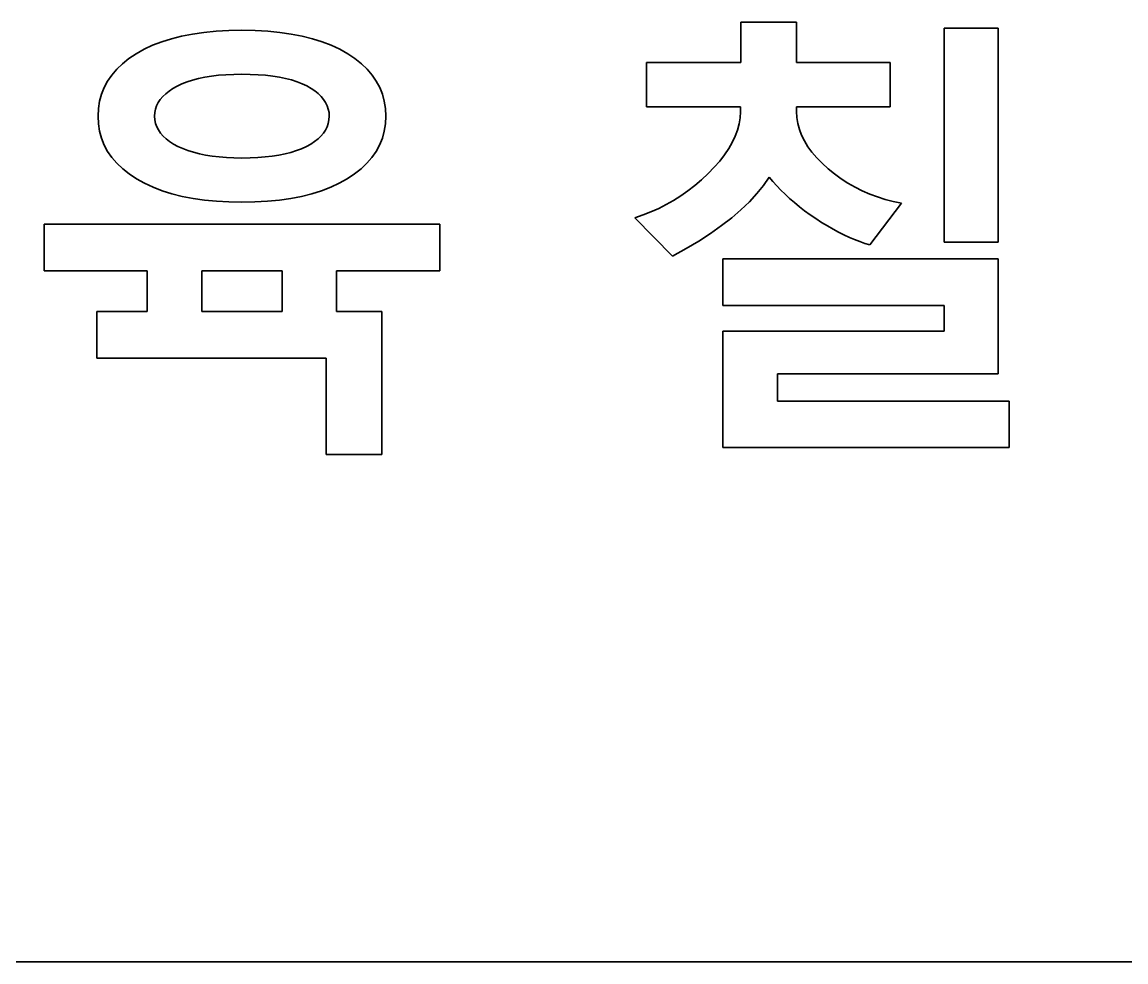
# Model space of a CAD drawing. Extents: x 480 to 710, y 306 to 536.
# Drawn here: x 536.8 to 594.5, y 305.5 to 354.6 of the extents above; entities that cross this region are included whole.
import ezdxf

# ---------------------------------------------------------------- set-up
doc = ezdxf.new("R2010")
doc.units = 0

msp = doc.modelspace()

# ---------------------------------------------------------------- linework, layer by layer
at = {"color": 7, "lineweight": 35, "ltscale": 0.015817}
for p, q in [((546.3302, 354.066315), (546.9599, 354.127808)), ((549.663757, 354.127808), (550.293457, 354.066315))]:
    msp.add_line(p, q, dxfattribs=at)
at = {"color": 7, "lineweight": 35, "ltscale": 0.016539}
msp.add_line((546.9599, 354.127808), (547.620422, 354.164703), dxfattribs=at)
at = {"color": 7, "lineweight": 35, "ltscale": 0.017288}
msp.add_line((547.620422, 354.164703), (548.311829, 354.177002), dxfattribs=at)
at = {"color": 7, "lineweight": 35, "ltscale": 0.017286}
msp.add_line((548.311829, 354.177002), (549.003174, 354.164703), dxfattribs=at)
at = {"color": 7, "lineweight": 35, "ltscale": 0.01654}
msp.add_line((549.003174, 354.164703), (549.663757, 354.127808), dxfattribs=at)
at = {"color": 7, "lineweight": 35, "ltscale": 0.052836}
for p, q in [((574.377686, 352.490875), (574.377686, 354.604309)), ((577.288025, 354.604309), (577.288025, 352.490875))]:
    msp.add_line(p, q, dxfattribs=at)
at = {"color": 7, "lineweight": 35, "ltscale": 0.072758}
for p, q in [((574.377686, 354.604309), (577.288025, 354.604309)), ((555.622314, 332.014648), (552.711975, 332.014648))]:
    msp.add_line(p, q, dxfattribs=at)
at = {"color": 7, "lineweight": 35, "ltscale": 0.070738}
for p, q in [((585.002686, 354.29248), (587.832214, 354.29248)), ((587.832214, 343.101593), (585.002686, 343.101593))]:
    msp.add_line(p, q, dxfattribs=at)
at = {"color": 7, "lineweight": 35, "ltscale": 0.279772}
for p, q in [((585.002686, 343.101593), (585.002686, 354.29248)), ((587.832214, 354.29248), (587.832214, 343.101593))]:
    msp.add_line(p, q, dxfattribs=at)
at = {"color": 7, "lineweight": 35, "ltscale": 0.012751}
for p, q in [((543.644226, 353.389832), (544.119751, 353.57431)), ((552.503906, 353.57431), (552.979431, 353.389832))]:
    msp.add_line(p, q, dxfattribs=at)
at = {"color": 7, "lineweight": 35, "ltscale": 0.013275}
for p, q in [((544.119751, 353.57431), (544.626099, 353.734222)), ((551.997559, 353.734222), (552.503906, 353.57431))]:
    msp.add_line(p, q, dxfattribs=at)
at = {"color": 7, "lineweight": 35, "ltscale": 0.01385}
for p, q in [((544.626099, 353.734222), (545.16333, 353.869507)), ((551.460327, 353.869507), (551.997559, 353.734222))]:
    msp.add_line(p, q, dxfattribs=at)
at = {"color": 7, "lineweight": 35, "ltscale": 0.014467}
for p, q in [((545.16333, 353.869507), (545.731323, 353.980225)), ((550.892334, 353.980225), (551.460327, 353.869507))]:
    msp.add_line(p, q, dxfattribs=at)
at = {"color": 7, "lineweight": 35, "ltscale": 0.015126}
for p, q in [((545.731323, 353.980225), (546.3302, 354.066315)), ((550.293457, 354.066315), (550.892334, 353.980225))]:
    msp.add_line(p, q, dxfattribs=at)
at = {"color": 7, "lineweight": 35, "ltscale": 0.011882}
msp.add_line((542.785645, 352.947052), (543.199524, 353.180725), dxfattribs=at)
at = {"color": 7, "lineweight": 35, "ltscale": 0.012285}
for p, q in [((543.199524, 353.180725), (543.644226, 353.389832)), ((552.979431, 353.389832), (553.424133, 353.180725))]:
    msp.add_line(p, q, dxfattribs=at)
at = {"color": 7, "lineweight": 35, "ltscale": 0.011881}
msp.add_line((553.424133, 353.180725), (553.837952, 352.947052), dxfattribs=at)
at = {"color": 7, "lineweight": 35, "ltscale": 0.010343}
for p, q in [((541.769653, 352.136841), (542.068481, 352.422943)), ((554.555176, 352.422943), (554.854004, 352.136841))]:
    msp.add_line(p, q, dxfattribs=at)
at = {"color": 7, "lineweight": 35, "ltscale": 0.01083}
for p, q in [((542.068481, 352.422943), (542.407166, 352.693024)), ((554.216492, 352.693024), (554.555176, 352.422943))]:
    msp.add_line(p, q, dxfattribs=at)
at = {"color": 7, "lineweight": 35, "ltscale": 0.011396}
msp.add_line((542.407166, 352.693024), (542.785645, 352.947052), dxfattribs=at)
at = {"color": 7, "lineweight": 35, "ltscale": 0.011397}
msp.add_line((553.837952, 352.947052), (554.216492, 352.693024), dxfattribs=at)
at = {"color": 7, "lineweight": 35, "ltscale": 0.057745}
for p, q in [((569.457886, 350.181091), (569.457886, 352.490875)), ((582.184814, 352.490875), (582.184814, 350.181091))]:
    msp.add_line(p, q, dxfattribs=at)
at = {"color": 7, "lineweight": 35, "ltscale": 0.122995}
msp.add_line((569.457886, 352.490875), (574.377686, 352.490875), dxfattribs=at)
at = {"color": 7, "lineweight": 35, "ltscale": 0.12242}
for p, q in [((577.288025, 352.490875), (582.184814, 352.490875)), ((582.184814, 350.181091), (577.288025, 350.181091))]:
    msp.add_line(p, q, dxfattribs=at)
at = {"color": 7, "lineweight": 35, "ltscale": 0.00966}
msp.add_line((541.291504, 351.516418), (541.510681, 351.834656), dxfattribs=at)
at = {"color": 7, "lineweight": 35, "ltscale": 0.009949}
for p, q in [((541.510681, 351.834656), (541.769653, 352.136841)), ((554.854004, 352.136841), (555.112976, 351.834656))]:
    msp.add_line(p, q, dxfattribs=at)
at = {"color": 7, "lineweight": 35, "ltscale": 0.009266}
msp.add_line((547.086182, 351.823151), (546.718079, 351.779907), dxfattribs=at)
at = {"color": 7, "lineweight": 35, "ltscale": 0.00974}
msp.add_line((547.474548, 351.854065), (547.086182, 351.823151), dxfattribs=at)
at = {"color": 7, "lineweight": 35, "ltscale": 0.010223}
msp.add_line((547.883057, 351.872589), (547.474548, 351.854065), dxfattribs=at)
at = {"color": 7, "lineweight": 35, "ltscale": 0.01072}
msp.add_line((548.311829, 351.878784), (547.883057, 351.872589), dxfattribs=at)
at = {"color": 7, "lineweight": 35, "ltscale": 0.010827}
msp.add_line((548.744873, 351.87265), (548.311829, 351.878784), dxfattribs=at)
at = {"color": 7, "lineweight": 35, "ltscale": 0.010313}
msp.add_line((549.156982, 351.854279), (548.744873, 351.87265), dxfattribs=at)
at = {"color": 7, "lineweight": 35, "ltscale": 0.009811}
msp.add_line((549.548218, 351.823669), (549.156982, 351.854279), dxfattribs=at)
at = {"color": 7, "lineweight": 35, "ltscale": 0.009319}
msp.add_line((549.918518, 351.780823), (549.548218, 351.823669), dxfattribs=at)
at = {"color": 7, "lineweight": 35, "ltscale": 0.009659}
msp.add_line((555.112976, 351.834656), (555.332092, 351.516418), dxfattribs=at)
at = {"color": 7, "lineweight": 35, "ltscale": 0.009483}
msp.add_line((541.112244, 351.182129), (541.291504, 351.516418), dxfattribs=at)
at = {"color": 7, "lineweight": 35, "ltscale": 0.006457}
msp.add_line((544.933777, 351.260895), (544.708862, 351.133911), dxfattribs=at)
at = {"color": 7, "lineweight": 35, "ltscale": 0.006833}
msp.add_line((545.180603, 351.378296), (544.933777, 351.260895), dxfattribs=at)
at = {"color": 7, "lineweight": 35, "ltscale": 0.007175}
msp.add_line((545.447693, 351.483337), (545.180603, 351.378296), dxfattribs=at)
at = {"color": 7, "lineweight": 35, "ltscale": 0.007547}
msp.add_line((545.734985, 351.576019), (545.447693, 351.483337), dxfattribs=at)
at = {"color": 7, "lineweight": 35, "ltscale": 0.007945}
msp.add_line((546.04248, 351.656342), (545.734985, 351.576019), dxfattribs=at)
at = {"color": 7, "lineweight": 35, "ltscale": 0.008367}
msp.add_line((546.370178, 351.724304), (546.04248, 351.656342), dxfattribs=at)
at = {"color": 7, "lineweight": 35, "ltscale": 0.008808}
msp.add_line((546.718079, 351.779907), (546.370178, 351.724304), dxfattribs=at)
at = {"color": 7, "lineweight": 35, "ltscale": 0.008844}
msp.add_line((550.267944, 351.725739), (549.918518, 351.780823), dxfattribs=at)
at = {"color": 7, "lineweight": 35, "ltscale": 0.008383}
msp.add_line((550.596436, 351.658417), (550.267944, 351.725739), dxfattribs=at)
at = {"color": 7, "lineweight": 35, "ltscale": 0.007943}
msp.add_line((550.904053, 351.578857), (550.596436, 351.658417), dxfattribs=at)
at = {"color": 7, "lineweight": 35, "ltscale": 0.007526}
msp.add_line((551.190735, 351.48703), (550.904053, 351.578857), dxfattribs=at)
at = {"color": 7, "lineweight": 35, "ltscale": 0.007136}
msp.add_line((551.456543, 351.382965), (551.190735, 351.48703), dxfattribs=at)
at = {"color": 7, "lineweight": 35, "ltscale": 0.006777}
msp.add_line((551.701416, 351.266663), (551.456543, 351.382965), dxfattribs=at)
at = {"color": 7, "lineweight": 35, "ltscale": 0.006397}
msp.add_line((551.924133, 351.140686), (551.701416, 351.266663), dxfattribs=at)
at = {"color": 7, "lineweight": 35, "ltscale": 0.009484}
msp.add_line((555.332092, 351.516418), (555.511414, 351.182129), dxfattribs=at)
at = {"color": 7, "lineweight": 35, "ltscale": 0.009492}
for p, q in [((540.873169, 350.465424), (540.972778, 350.831818)), ((555.650879, 350.831818), (555.750488, 350.465424))]:
    msp.add_line(p, q, dxfattribs=at)
at = {"color": 7, "lineweight": 35, "ltscale": 0.009426}
for p, q in [((540.972778, 350.831818), (541.112244, 351.182129)), ((555.511414, 351.182129), (555.650879, 350.831818))]:
    msp.add_line(p, q, dxfattribs=at)
at = {"color": 7, "lineweight": 35, "ltscale": 0.005046}
msp.add_line((544.176147, 350.712097), (544.045959, 350.557861), dxfattribs=at)
at = {"color": 7, "lineweight": 35, "ltscale": 0.005327}
msp.add_line((544.330017, 350.859528), (544.176147, 350.712097), dxfattribs=at)
at = {"color": 7, "lineweight": 35, "ltscale": 0.005663}
msp.add_line((544.507629, 351.000122), (544.330017, 350.859528), dxfattribs=at)
at = {"color": 7, "lineweight": 35, "ltscale": 0.006041}
msp.add_line((544.708862, 351.133911), (544.507629, 351.000122), dxfattribs=at)
at = {"color": 7, "lineweight": 35, "ltscale": 0.005992}
msp.add_line((552.123413, 351.007507), (551.924133, 351.140686), dxfattribs=at)
at = {"color": 7, "lineweight": 35, "ltscale": 0.005624}
msp.add_line((552.299255, 350.867188), (552.123413, 351.007507), dxfattribs=at)
at = {"color": 7, "lineweight": 35, "ltscale": 0.005302}
msp.add_line((552.45166, 350.719727), (552.299255, 350.867188), dxfattribs=at)
at = {"color": 7, "lineweight": 35, "ltscale": 0.005033}
msp.add_line((552.580566, 350.565094), (552.45166, 350.719727), dxfattribs=at)
at = {"color": 7, "lineweight": 35, "ltscale": 0.009677}
for p, q in [((540.813416, 350.082977), (540.873169, 350.465424)), ((555.750488, 350.465424), (555.810242, 350.082977))]:
    msp.add_line(p, q, dxfattribs=at)
at = {"color": 7, "lineweight": 35, "ltscale": 0.004611}
msp.add_line((543.856567, 350.228943), (543.797363, 350.05426), dxfattribs=at)
at = {"color": 7, "lineweight": 35, "ltscale": 0.00468}
msp.add_line((543.939392, 350.39682), (543.856567, 350.228943), dxfattribs=at)
at = {"color": 7, "lineweight": 35, "ltscale": 0.004828}
msp.add_line((544.045959, 350.557861), (543.939392, 350.39682), dxfattribs=at)
at = {"color": 7, "lineweight": 35, "ltscale": 0.004829}
msp.add_line((552.686096, 350.40329), (552.580566, 350.565094), dxfattribs=at)
at = {"color": 7, "lineweight": 35, "ltscale": 0.004696}
msp.add_line((552.768127, 350.234314), (552.686096, 350.40329), dxfattribs=at)
at = {"color": 7, "lineweight": 35, "ltscale": 0.004641}
msp.add_line((552.826782, 350.058197), (552.768127, 350.234314), dxfattribs=at)
at = {"color": 7, "lineweight": 35, "ltscale": 0.122418}
msp.add_line((574.354614, 350.181091), (569.457886, 350.181091), dxfattribs=at)
at = {"color": 7, "lineweight": 35, "ltscale": 0.006641}
msp.add_line((574.354614, 349.915466), (574.354614, 350.181091), dxfattribs=at)
at = {"color": 7, "lineweight": 35, "ltscale": 0.006064}
msp.add_line((577.288025, 350.181091), (577.288025, 349.938538), dxfattribs=at)
at = {"color": 7, "lineweight": 35, "ltscale": 0.009975}
for p, q in [((540.793457, 349.684479), (540.813416, 350.082977)), ((555.810242, 350.082977), (555.830139, 349.684479))]:
    msp.add_line(p, q, dxfattribs=at)
at = {"color": 7, "lineweight": 35, "ltscale": 0.010029}
for p, q in [((540.81366, 349.283844), (540.793457, 349.684479)), ((555.830139, 349.684479), (555.809998, 349.283844))]:
    msp.add_line(p, q, dxfattribs=at)
at = {"color": 7, "lineweight": 35, "ltscale": 0.004717}
msp.add_line((543.761841, 349.872772), (543.75, 349.684479), dxfattribs=at)
at = {"color": 7, "lineweight": 35, "ltscale": 0.00477}
for p, q in [((543.75, 349.684479), (543.762207, 349.49408)), ((552.873657, 349.684479), (552.861938, 349.874908))]:
    msp.add_line(p, q, dxfattribs=at)
at = {"color": 7, "lineweight": 35, "ltscale": 0.004623}
msp.add_line((543.797363, 350.05426), (543.761841, 349.872772), dxfattribs=at)
at = {"color": 7, "lineweight": 35, "ltscale": 0.004666}
msp.add_line((552.861938, 349.874908), (552.826782, 350.058197), dxfattribs=at)
at = {"color": 7, "lineweight": 35, "ltscale": 0.004823}
msp.add_line((552.861694, 349.491943), (552.873657, 349.684479), dxfattribs=at)
at = {"color": 7, "lineweight": 35, "ltscale": 0.008059}
msp.add_line((574.28717, 349.280029), (574.337769, 349.598389), dxfattribs=at)
at = {"color": 7, "lineweight": 35, "ltscale": 0.007938}
msp.add_line((574.337769, 349.598389), (574.354614, 349.915466), dxfattribs=at)
at = {"color": 7, "lineweight": 35, "ltscale": 0.007932}
msp.add_line((577.288025, 349.938538), (577.304565, 349.621704), dxfattribs=at)
at = {"color": 7, "lineweight": 35, "ltscale": 0.007923}
msp.add_line((577.304565, 349.621704), (577.354126, 349.308685), dxfattribs=at)
at = {"color": 7, "lineweight": 35, "ltscale": 0.009724}
for p, q in [((540.874084, 348.899597), (540.81366, 349.283844)), ((555.809998, 349.283844), (555.749573, 348.899597))]:
    msp.add_line(p, q, dxfattribs=at)
at = {"color": 7, "lineweight": 35, "ltscale": 0.004668}
msp.add_line((543.762207, 349.49408), (543.798706, 349.310974), dxfattribs=at)
at = {"color": 7, "lineweight": 35, "ltscale": 0.004652}
msp.add_line((543.798706, 349.310974), (543.85968, 349.135162), dxfattribs=at)
at = {"color": 7, "lineweight": 35, "ltscale": 0.004722}
msp.add_line((543.85968, 349.135162), (543.944946, 348.966614), dxfattribs=at)
at = {"color": 7, "lineweight": 35, "ltscale": 0.004876}
msp.add_line((543.944946, 348.966614), (544.054626, 348.805328), dxfattribs=at)
at = {"color": 7, "lineweight": 35, "ltscale": 0.004862}
msp.add_line((552.574829, 348.798096), (552.682373, 348.960144), dxfattribs=at)
at = {"color": 7, "lineweight": 35, "ltscale": 0.004729}
msp.add_line((552.682373, 348.960144), (552.766052, 349.129791), dxfattribs=at)
at = {"color": 7, "lineweight": 35, "ltscale": 0.004677}
msp.add_line((552.766052, 349.129791), (552.825806, 349.307068), dxfattribs=at)
at = {"color": 7, "lineweight": 35, "ltscale": 0.004708}
msp.add_line((552.825806, 349.307068), (552.861694, 349.491943), dxfattribs=at)
at = {"color": 7, "lineweight": 35, "ltscale": 0.008548}
msp.add_line((574.084839, 348.639526), (574.202881, 348.960419), dxfattribs=at)
at = {"color": 7, "lineweight": 35, "ltscale": 0.008263}
msp.add_line((574.202881, 348.960419), (574.28717, 349.280029), dxfattribs=at)
at = {"color": 7, "lineweight": 35, "ltscale": 0.008001}
msp.add_line((577.354126, 349.308685), (577.436646, 348.999451), dxfattribs=at)
at = {"color": 7, "lineweight": 35, "ltscale": 0.008165}
msp.add_line((577.436646, 348.999451), (577.552307, 348.694031), dxfattribs=at)
at = {"color": 7, "lineweight": 35, "ltscale": 0.009535}
for p, q in [((540.974854, 348.531769), (540.874084, 348.899597)), ((555.749573, 348.899597), (555.648804, 348.531769))]:
    msp.add_line(p, q, dxfattribs=at)
at = {"color": 7, "lineweight": 35, "ltscale": 0.009467}
for p, q in [((541.115906, 348.180359), (540.974854, 348.531769)), ((555.648804, 348.531769), (555.50769, 348.180359))]:
    msp.add_line(p, q, dxfattribs=at)
at = {"color": 7, "lineweight": 35, "ltscale": 0.005103}
msp.add_line((544.054626, 348.805328), (544.188599, 348.651306), dxfattribs=at)
at = {"color": 7, "lineweight": 35, "ltscale": 0.005399}
msp.add_line((544.188599, 348.651306), (544.347046, 348.504578), dxfattribs=at)
at = {"color": 7, "lineweight": 35, "ltscale": 0.005747}
msp.add_line((544.347046, 348.504578), (544.529785, 348.365143), dxfattribs=at)
at = {"color": 7, "lineweight": 35, "ltscale": 0.006144}
msp.add_line((544.529785, 348.365143), (544.736938, 348.232941), dxfattribs=at)
at = {"color": 7, "lineweight": 35, "ltscale": 0.006051}
msp.add_line((551.905457, 348.226196), (552.108643, 348.357727), dxfattribs=at)
at = {"color": 7, "lineweight": 35, "ltscale": 0.005675}
msp.add_line((552.108643, 348.357727), (552.287964, 348.496887), dxfattribs=at)
at = {"color": 7, "lineweight": 35, "ltscale": 0.005344}
msp.add_line((552.287964, 348.496887), (552.443359, 348.643677), dxfattribs=at)
at = {"color": 7, "lineweight": 35, "ltscale": 0.00507}
msp.add_line((552.443359, 348.643677), (552.574829, 348.798096), dxfattribs=at)
at = {"color": 7, "lineweight": 35, "ltscale": 0.008902}
msp.add_line((573.933105, 348.317383), (574.084839, 348.639526), dxfattribs=at)
at = {"color": 7, "lineweight": 35, "ltscale": 0.008405}
msp.add_line((577.552307, 348.694031), (577.700928, 348.392456), dxfattribs=at)
at = {"color": 7, "lineweight": 35, "ltscale": 0.00872}
msp.add_line((577.700928, 348.392456), (577.882568, 348.094666), dxfattribs=at)
at = {"color": 7, "lineweight": 35, "ltscale": 0.009525}
msp.add_line((541.297302, 347.845306), (541.115906, 348.180359), dxfattribs=at)
at = {"color": 7, "lineweight": 35, "ltscale": 0.009704}
for p, q in [((541.518982, 347.526672), (541.297302, 347.845306)), ((555.326355, 347.845306), (555.104675, 347.526672))]:
    msp.add_line(p, q, dxfattribs=at)
at = {"color": 7, "lineweight": 35, "ltscale": 0.006575}
msp.add_line((544.736938, 348.232941), (544.968384, 348.108063), dxfattribs=at)
at = {"color": 7, "lineweight": 35, "ltscale": 0.006944}
msp.add_line((544.968384, 348.108063), (545.22113, 347.992859), dxfattribs=at)
at = {"color": 7, "lineweight": 35, "ltscale": 0.007247}
msp.add_line((545.22113, 347.992859), (545.492065, 347.889771), dxfattribs=at)
at = {"color": 7, "lineweight": 35, "ltscale": 0.007574}
msp.add_line((545.492065, 347.889771), (545.781067, 347.798828), dxfattribs=at)
at = {"color": 7, "lineweight": 35, "ltscale": 0.007927}
msp.add_line((545.781067, 347.798828), (546.088196, 347.720001), dxfattribs=at)
at = {"color": 7, "lineweight": 35, "ltscale": 0.007928}
msp.add_line((550.565918, 347.717926), (550.873291, 347.79599), dxfattribs=at)
at = {"color": 7, "lineweight": 35, "ltscale": 0.007542}
msp.add_line((550.873291, 347.79599), (551.161194, 347.886078), dxfattribs=at)
at = {"color": 7, "lineweight": 35, "ltscale": 0.007177}
msp.add_line((551.161194, 347.886078), (551.429504, 347.988159), dxfattribs=at)
at = {"color": 7, "lineweight": 35, "ltscale": 0.006844}
msp.add_line((551.429504, 347.988159), (551.678345, 348.102264), dxfattribs=at)
at = {"color": 7, "lineweight": 35, "ltscale": 0.006468}
msp.add_line((551.678345, 348.102264), (551.905457, 348.226196), dxfattribs=at)
at = {"color": 7, "lineweight": 35, "ltscale": 0.009524}
msp.add_line((555.50769, 348.180359), (555.326355, 347.845306), dxfattribs=at)
at = {"color": 7, "lineweight": 35, "ltscale": 0.009794}
msp.add_line((573.528442, 347.66925), (573.74762, 347.993958), dxfattribs=at)
at = {"color": 7, "lineweight": 35, "ltscale": 0.009321}
msp.add_line((573.74762, 347.993958), (573.933105, 348.317383), dxfattribs=at)
at = {"color": 7, "lineweight": 35, "ltscale": 0.009102}
msp.add_line((577.882568, 348.094666), (578.09729, 347.800659), dxfattribs=at)
at = {"color": 7, "lineweight": 35, "ltscale": 0.009537}
msp.add_line((578.09729, 347.800659), (578.344971, 347.510498), dxfattribs=at)
at = {"color": 7, "lineweight": 35, "ltscale": 0.009999}
msp.add_line((541.780945, 347.224457), (541.518982, 347.526672), dxfattribs=at)
at = {"color": 7, "lineweight": 35, "ltscale": 0.010401}
msp.add_line((542.083252, 346.938599), (541.780945, 347.224457), dxfattribs=at)
at = {"color": 7, "lineweight": 35, "ltscale": 0.008301}
msp.add_line((546.088196, 347.720001), (546.413452, 347.65332), dxfattribs=at)
at = {"color": 7, "lineweight": 35, "ltscale": 0.008694}
msp.add_line((546.413452, 347.65332), (546.756897, 347.598755), dxfattribs=at)
at = {"color": 7, "lineweight": 35, "ltscale": 0.0091}
msp.add_line((546.756897, 347.598755), (547.118408, 347.556305), dxfattribs=at)
at = {"color": 7, "lineweight": 35, "ltscale": 0.009523}
msp.add_line((547.118408, 347.556305), (547.498108, 347.526001), dxfattribs=at)
at = {"color": 7, "lineweight": 35, "ltscale": 0.009955}
msp.add_line((547.498108, 347.526001), (547.895874, 347.507782), dxfattribs=at)
at = {"color": 7, "lineweight": 35, "ltscale": 0.0104}
for p, q in [((547.895874, 347.507782), (548.311829, 347.50174)), ((554.842651, 347.224457), (554.540405, 346.938599))]:
    msp.add_line(p, q, dxfattribs=at)
at = {"color": 7, "lineweight": 35, "ltscale": 0.010614}
for p, q in [((548.311829, 347.50174), (548.736328, 347.507751)), ((580.723877, 345.788147), (581.11261, 345.617401))]:
    msp.add_line(p, q, dxfattribs=at)
at = {"color": 7, "lineweight": 35, "ltscale": 0.010133}
msp.add_line((548.736328, 347.507751), (549.141235, 347.525757), dxfattribs=at)
at = {"color": 7, "lineweight": 35, "ltscale": 0.009667}
msp.add_line((549.141235, 347.525757), (549.526733, 347.555786), dxfattribs=at)
at = {"color": 7, "lineweight": 35, "ltscale": 0.009208}
msp.add_line((549.526733, 347.555786), (549.892639, 347.597809), dxfattribs=at)
at = {"color": 7, "lineweight": 35, "ltscale": 0.008764}
msp.add_line((549.892639, 347.597809), (550.239014, 347.651855), dxfattribs=at)
at = {"color": 7, "lineweight": 35, "ltscale": 0.008338}
msp.add_line((550.239014, 347.651855), (550.565918, 347.717926), dxfattribs=at)
at = {"color": 7, "lineweight": 35, "ltscale": 0.01}
msp.add_line((555.104675, 347.526672), (554.842651, 347.224457), dxfattribs=at)
at = {"color": 7, "lineweight": 35, "ltscale": 0.010876}
msp.add_line((572.988831, 347.016052), (573.275513, 347.343292), dxfattribs=at)
at = {"color": 7, "lineweight": 35, "ltscale": 0.010314}
msp.add_line((573.275513, 347.343292), (573.528442, 347.66925), dxfattribs=at)
at = {"color": 7, "lineweight": 35, "ltscale": 0.010026}
msp.add_line((578.344971, 347.510498), (578.625732, 347.224152), dxfattribs=at)
at = {"color": 7, "lineweight": 35, "ltscale": 0.010556}
msp.add_line((578.625732, 347.224152), (578.939514, 346.94162), dxfattribs=at)
at = {"color": 7, "lineweight": 35, "ltscale": 0.010896}
msp.add_line((542.425842, 346.669159), (542.083252, 346.938599), dxfattribs=at)
at = {"color": 7, "lineweight": 35, "ltscale": 0.011474}
msp.add_line((542.808777, 346.416138), (542.425842, 346.669159), dxfattribs=at)
at = {"color": 7, "lineweight": 35, "ltscale": 0.011473}
msp.add_line((554.197754, 346.669159), (553.81488, 346.416138), dxfattribs=at)
at = {"color": 7, "lineweight": 35, "ltscale": 0.010897}
msp.add_line((554.540405, 346.938599), (554.197754, 346.669159), dxfattribs=at)
at = {"color": 7, "lineweight": 35, "ltscale": 0.011691}
msp.add_line((572.326782, 346.368256), (572.668457, 346.687531), dxfattribs=at)
at = {"color": 7, "lineweight": 35, "ltscale": 0.011472}
msp.add_line((572.668457, 346.687531), (572.988831, 347.016052), dxfattribs=at)
at = {"color": 7, "lineweight": 35, "ltscale": 0.010779}
msp.add_line((578.939514, 346.94162), (579.275146, 346.670959), dxfattribs=at)
at = {"color": 7, "lineweight": 35, "ltscale": 0.010687}
msp.add_line((579.275146, 346.670959), (579.621399, 346.420288), dxfattribs=at)
at = {"color": 7, "lineweight": 35, "ltscale": 0.011954}
for p, q in [((543.226563, 346.183533), (542.808777, 346.416138)), ((553.81488, 346.416138), (553.397095, 346.183533))]:
    msp.add_line(p, q, dxfattribs=at)
at = {"color": 7, "lineweight": 35, "ltscale": 0.012331}
msp.add_line((543.673767, 345.975433), (543.226563, 346.183533), dxfattribs=at)
at = {"color": 7, "lineweight": 35, "ltscale": 0.012333}
msp.add_line((553.397095, 346.183533), (552.949829, 345.975433), dxfattribs=at)
at = {"color": 7, "lineweight": 35, "ltscale": 0.011393}
msp.add_line((571.616272, 345.788971), (571.976013, 346.068756), dxfattribs=at)
at = {"color": 7, "lineweight": 35, "ltscale": 0.011531}
msp.add_line((571.976013, 346.068756), (572.326782, 346.368256), dxfattribs=at)
at = {"color": 7, "lineweight": 35, "ltscale": 0.013813}
msp.add_line((575.56543, 346.07428), (575.218018, 345.644653), dxfattribs=at)
at = {"color": 7, "lineweight": 35, "ltscale": 0.013225}
msp.add_line((575.867554, 346.508514), (575.56543, 346.07428), dxfattribs=at)
at = {"color": 7, "lineweight": 35, "ltscale": 0.007393}
msp.add_line((576.053955, 346.278931), (575.867554, 346.508514), dxfattribs=at)
at = {"color": 7, "lineweight": 35, "ltscale": 0.007545}
msp.add_line((576.253052, 346.052124), (576.053955, 346.278931), dxfattribs=at)
at = {"color": 7, "lineweight": 35, "ltscale": 0.007705}
msp.add_line((576.464661, 345.828064), (576.253052, 346.052124), dxfattribs=at)
at = {"color": 7, "lineweight": 35, "ltscale": 0.010623}
msp.add_line((579.621399, 346.420288), (579.978271, 346.189606), dxfattribs=at)
at = {"color": 7, "lineweight": 35, "ltscale": 0.010589}
for p, q in [((579.978271, 346.189606), (580.345703, 345.978882)), ((580.345703, 345.978882), (580.723877, 345.788147))]:
    msp.add_line(p, q, dxfattribs=at)
at = {"color": 7, "lineweight": 35, "ltscale": 0.012771}
msp.add_line((544.150452, 345.791809), (543.673767, 345.975433), dxfattribs=at)
at = {"color": 7, "lineweight": 35, "ltscale": 0.013265}
for p, q in [((544.656616, 345.63266), (544.150452, 345.791809)), ((552.473206, 345.791809), (551.967041, 345.63266))]:
    msp.add_line(p, q, dxfattribs=at)
at = {"color": 7, "lineweight": 35, "ltscale": 0.013805}
msp.add_line((545.192139, 345.497986), (544.656616, 345.63266), dxfattribs=at)
at = {"color": 7, "lineweight": 35, "ltscale": 0.014393}
msp.add_line((545.757202, 345.387817), (545.192139, 345.497986), dxfattribs=at)
at = {"color": 7, "lineweight": 35, "ltscale": 0.014391}
msp.add_line((551.431458, 345.497986), (550.866455, 345.387817), dxfattribs=at)
at = {"color": 7, "lineweight": 35, "ltscale": 0.013806}
msp.add_line((551.967041, 345.63266), (551.431458, 345.497986), dxfattribs=at)
at = {"color": 7, "lineweight": 35, "ltscale": 0.012769}
msp.add_line((552.949829, 345.975433), (552.473206, 345.791809), dxfattribs=at)
at = {"color": 7, "lineweight": 35, "ltscale": 0.011192}
msp.add_line((570.869751, 345.288666), (571.247498, 345.528961), dxfattribs=at)
at = {"color": 7, "lineweight": 35, "ltscale": 0.011281}
msp.add_line((571.247498, 345.528961), (571.616272, 345.788971), dxfattribs=at)
at = {"color": 7, "lineweight": 35, "ltscale": 0.014466}
msp.add_line((575.218018, 345.644653), (574.825317, 345.219666), dxfattribs=at)
at = {"color": 7, "lineweight": 35, "ltscale": 0.007876}
msp.add_line((576.688904, 345.606781), (576.464661, 345.828064), dxfattribs=at)
at = {"color": 7, "lineweight": 35, "ltscale": 0.008056}
msp.add_line((576.92572, 345.388275), (576.688904, 345.606781), dxfattribs=at)
at = {"color": 7, "lineweight": 35, "ltscale": 0.010672}
msp.add_line((581.11261, 345.617401), (581.511963, 345.466644), dxfattribs=at)
at = {"color": 7, "lineweight": 35, "ltscale": 0.015016}
for p, q in [((546.351685, 345.302124), (545.757202, 345.387817)), ((550.866455, 345.387817), (550.271973, 345.302124))]:
    msp.add_line(p, q, dxfattribs=at)
at = {"color": 7, "lineweight": 35, "ltscale": 0.015672}
msp.add_line((546.975586, 345.240906), (546.351685, 345.302124), dxfattribs=at)
at = {"color": 7, "lineweight": 35, "ltscale": 0.01636}
for p, q in [((547.628967, 345.204193), (546.975586, 345.240906)), ((549.64801, 345.240906), (548.994629, 345.204193))]:
    msp.add_line(p, q, dxfattribs=at)
at = {"color": 7, "lineweight": 35, "ltscale": 0.017074}
msp.add_line((548.311829, 345.191956), (547.628967, 345.204193), dxfattribs=at)
at = {"color": 7, "lineweight": 35, "ltscale": 0.017073}
msp.add_line((548.994629, 345.204193), (548.311829, 345.191956), dxfattribs=at)
at = {"color": 7, "lineweight": 35, "ltscale": 0.015674}
msp.add_line((550.271973, 345.302124), (549.64801, 345.240906), dxfattribs=at)
at = {"color": 7, "lineweight": 35, "ltscale": 0.011096}
msp.add_line((570.087158, 344.867371), (570.482971, 345.068146), dxfattribs=at)
at = {"color": 7, "lineweight": 35, "ltscale": 0.011131}
msp.add_line((570.482971, 345.068146), (570.869751, 345.288666), dxfattribs=at)
at = {"color": 7, "lineweight": 35, "ltscale": 0.015175}
msp.add_line((574.825317, 345.219666), (574.387451, 344.799286), dxfattribs=at)
at = {"color": 7, "lineweight": 35, "ltscale": 0.008244}
msp.add_line((577.17511, 345.172546), (576.92572, 345.388275), dxfattribs=at)
at = {"color": 7, "lineweight": 35, "ltscale": 0.00844}
msp.add_line((577.437073, 344.959595), (577.17511, 345.172546), dxfattribs=at)
at = {"color": 7, "lineweight": 35, "ltscale": 0.008645}
msp.add_line((577.71167, 344.74939), (577.437073, 344.959595), dxfattribs=at)
at = {"color": 7, "lineweight": 35, "ltscale": 0.068198}
msp.add_line((582.773804, 345.134216), (581.122314, 342.963013), dxfattribs=at)
at = {"color": 7, "lineweight": 35, "ltscale": 0.010758}
msp.add_line((581.511963, 345.466644), (581.921936, 345.335846), dxfattribs=at)
at = {"color": 7, "lineweight": 35, "ltscale": 0.010874}
msp.add_line((581.921936, 345.335846), (582.342529, 345.225037), dxfattribs=at)
at = {"color": 7, "lineweight": 35, "ltscale": 0.011018}
msp.add_line((582.342529, 345.225037), (582.773804, 345.134216), dxfattribs=at)
at = {"color": 7, "lineweight": 35, "ltscale": 0.011148}
msp.add_line((568.845764, 344.383514), (569.268616, 344.525055), dxfattribs=at)
at = {"color": 7, "lineweight": 35, "ltscale": 0.070235}
msp.add_line((570.809082, 342.374023), (568.845764, 344.383514), dxfattribs=at)
at = {"color": 7, "lineweight": 35, "ltscale": 0.011102}
msp.add_line((569.268616, 344.525055), (569.682373, 344.68634), dxfattribs=at)
at = {"color": 7, "lineweight": 35, "ltscale": 0.011086}
msp.add_line((569.682373, 344.68634), (570.087158, 344.867371), dxfattribs=at)
at = {"color": 7, "lineweight": 35, "ltscale": 0.01674}
msp.add_line((573.904236, 344.383514), (573.375732, 343.972382), dxfattribs=at)
at = {"color": 7, "lineweight": 35, "ltscale": 0.015937}
msp.add_line((574.387451, 344.799286), (573.904236, 344.383514), dxfattribs=at)
at = {"color": 7, "lineweight": 35, "ltscale": 0.008856}
msp.add_line((577.99884, 344.541992), (577.71167, 344.74939), dxfattribs=at)
at = {"color": 7, "lineweight": 35, "ltscale": 0.009074}
msp.add_line((578.298584, 344.337341), (577.99884, 344.541992), dxfattribs=at)
at = {"color": 7, "lineweight": 35, "ltscale": 0.009045}
msp.add_line((578.602234, 344.140656), (578.298584, 344.337341), dxfattribs=at)
at = {"color": 7, "lineweight": 35, "ltscale": 0.060921}
for p, q in [((537.975525, 341.611786), (537.975525, 344.048615)), ((558.648071, 344.048615), (558.648071, 341.611786)), ((540.724182, 337.049957), (540.724182, 339.486786))]:
    msp.add_line(p, q, dxfattribs=at)
at = {"color": 7, "lineweight": 35}
for p, q in [((537.975525, 344.048615), (558.648071, 344.048615)), ((701.5, 305.5), (487.5, 305.5))]:
    msp.add_line(p, q, dxfattribs=at)
at = {"color": 7, "lineweight": 35, "ltscale": 0.017579}
msp.add_line((573.375732, 343.972382), (572.802002, 343.565857), dxfattribs=at)
at = {"color": 7, "lineweight": 35, "ltscale": 0.008769}
msp.add_line((578.901184, 343.957153), (578.602234, 344.140656), dxfattribs=at)
at = {"color": 7, "lineweight": 35, "ltscale": 0.0085}
msp.add_line((579.195435, 343.786804), (578.901184, 343.957153), dxfattribs=at)
at = {"color": 7, "lineweight": 35, "ltscale": 0.008234}
msp.add_line((579.484863, 343.629608), (579.195435, 343.786804), dxfattribs=at)
at = {"color": 7, "lineweight": 35, "ltscale": 0.019351}
msp.add_line((572.182983, 343.163971), (571.518677, 342.766663), dxfattribs=at)
at = {"color": 7, "lineweight": 35, "ltscale": 0.018451}
msp.add_line((572.802002, 343.565857), (572.182983, 343.163971), dxfattribs=at)
at = {"color": 7, "lineweight": 35, "ltscale": 0.007977}
msp.add_line((579.769592, 343.485596), (579.484863, 343.629608), dxfattribs=at)
at = {"color": 7, "lineweight": 35, "ltscale": 0.007727}
msp.add_line((580.049622, 343.354736), (579.769592, 343.485596), dxfattribs=at)
at = {"color": 7, "lineweight": 35, "ltscale": 0.007484}
msp.add_line((580.32489, 343.237061), (580.049622, 343.354736), dxfattribs=at)
at = {"color": 7, "lineweight": 35, "ltscale": 0.00725}
msp.add_line((580.595398, 343.132538), (580.32489, 343.237061), dxfattribs=at)
at = {"color": 7, "lineweight": 35, "ltscale": 0.020275}
msp.add_line((571.518677, 342.766663), (570.809082, 342.374023), dxfattribs=at)
at = {"color": 7, "lineweight": 35, "ltscale": 0.007027}
msp.add_line((580.861206, 343.041199), (580.595398, 343.132538), dxfattribs=at)
at = {"color": 7, "lineweight": 35, "ltscale": 0.006814}
msp.add_line((581.122314, 342.963013), (580.861206, 343.041199), dxfattribs=at)
at = {"color": 7, "lineweight": 35, "ltscale": 0.06092}
msp.add_line((573.430725, 339.798615), (573.430725, 342.235413), dxfattribs=at)
at = {"color": 7, "lineweight": 35, "ltscale": 0.360037}
msp.add_line((573.430725, 342.235413), (587.832214, 342.235413), dxfattribs=at)
at = {"color": 7, "lineweight": 35, "ltscale": 0.150424}
msp.add_line((587.832214, 342.235413), (587.832214, 336.218445), dxfattribs=at)
at = {"color": 7, "lineweight": 35, "ltscale": 0.134834}
msp.add_line((543.368896, 341.611786), (537.975525, 341.611786), dxfattribs=at)
at = {"color": 7, "lineweight": 35, "ltscale": 0.053125}
for p, q in [((543.368896, 339.486786), (543.368896, 341.611786)), ((546.2099, 341.611786), (546.2099, 339.486786)), ((550.413696, 339.486786), (550.413696, 341.611786)), ((553.254761, 341.611786), (553.254761, 339.486786))]:
    msp.add_line(p, q, dxfattribs=at)
at = {"color": 7, "lineweight": 35, "ltscale": 0.105095}
for p, q in [((550.413696, 341.611786), (546.2099, 341.611786)), ((546.2099, 339.486786), (550.413696, 339.486786))]:
    msp.add_line(p, q, dxfattribs=at)
at = {"color": 7, "lineweight": 35, "ltscale": 0.134833}
msp.add_line((558.648071, 341.611786), (553.254761, 341.611786), dxfattribs=at)
at = {"color": 7, "lineweight": 35, "ltscale": 0.289299}
for p, q in [((585.002686, 339.798615), (573.430725, 339.798615)), ((573.430725, 338.447388), (585.002686, 338.447388))]:
    msp.add_line(p, q, dxfattribs=at)
at = {"color": 7, "lineweight": 35, "ltscale": 0.033781}
msp.add_line((585.002686, 338.447388), (585.002686, 339.798615), dxfattribs=at)
at = {"color": 7, "lineweight": 35, "ltscale": 0.066118}
msp.add_line((540.724182, 339.486786), (543.368896, 339.486786), dxfattribs=at)
at = {"color": 7, "lineweight": 35, "ltscale": 0.059189}
msp.add_line((553.254761, 339.486786), (555.622314, 339.486786), dxfattribs=at)
at = {"color": 7, "lineweight": 35, "ltscale": 0.186803}
msp.add_line((555.622314, 339.486786), (555.622314, 332.014648), dxfattribs=at)
at = {"color": 7, "lineweight": 35, "ltscale": 0.151868}
msp.add_line((573.430725, 332.37265), (573.430725, 338.447388), dxfattribs=at)
at = {"color": 7, "lineweight": 35, "ltscale": 0.299695}
msp.add_line((552.711975, 337.049957), (540.724182, 337.049957), dxfattribs=at)
at = {"color": 7, "lineweight": 35, "ltscale": 0.125883}
msp.add_line((552.711975, 332.014648), (552.711975, 337.049957), dxfattribs=at)
at = {"color": 7, "lineweight": 35, "ltscale": 0.288434}
msp.add_line((587.832214, 336.218445), (576.294861, 336.218445), dxfattribs=at)
at = {"color": 7, "lineweight": 35, "ltscale": 0.035513}
msp.add_line((576.294861, 336.218445), (576.294861, 334.797943), dxfattribs=at)
at = {"color": 7, "lineweight": 35, "ltscale": 0.30258}
msp.add_line((576.294861, 334.797943), (588.398071, 334.797943), dxfattribs=at)
at = {"color": 7, "lineweight": 35, "ltscale": 0.060632}
msp.add_line((588.398071, 334.797943), (588.398071, 332.37265), dxfattribs=at)
at = {"color": 7, "lineweight": 35, "ltscale": 0.374184}
msp.add_line((588.398071, 332.37265), (573.430725, 332.37265), dxfattribs=at)

doc.saveas('drawing.dxf')
